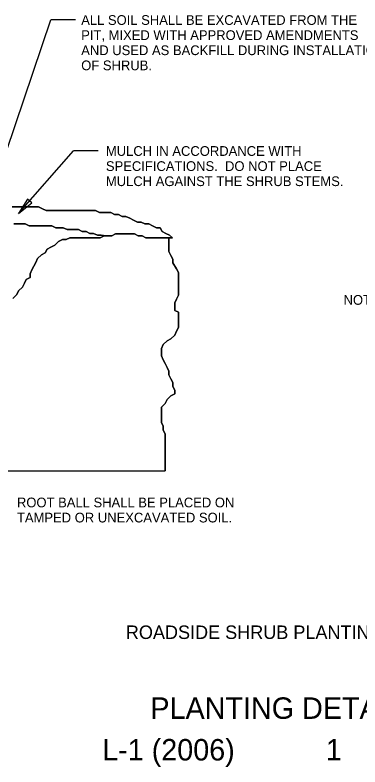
# Model space of a CAD drawing. Extents: x 1.3 to 16.7, y 0.2 to 9.1.
# Drawn here: x 6.9 to 10.09, y 0.55 to 7.52 of the extents above; entities that cross this region are included whole.
import ezdxf

# ---------------------------------------------------------------- set-up
doc = ezdxf.new("R2010")
doc.units = 0
for name, color, linetype in [('SD_P_Dimension Lines', 7, 'Continuous'), ('SD_P_Dimension Text', 7, 'Continuous'), ('SD_P_Frame', 7, 'Continuous'), ('SD_P_Hatching', 7, 'Continuous'), ('SD_P_Prop Object Lines', 7, 'Continuous'), ('SD_P_Shading', 7, 'Continuous'), ('SD_P_Subtitles', 7, 'Continuous')]:
    doc.layers.add(name, color=color, linetype=linetype)

msp = doc.modelspace()

# ---------------------------------------------------------------- linework, layer by layer
at = {"layer": 'SD_P_Dimension Lines'}
for p, q in [((6.4741, 5.2396), (7.2303, 7.4731)), ((7.459, 7.4731), (7.2303, 7.4731)), ((6.9314, 5.6793), (7.4414, 6.2596)), ((7.67, 6.2596), (7.4414, 6.2596)), ((7.0148, 5.814), (6.9314, 5.6793)), ((7.0542, 5.7793), (7.0148, 5.814)), ((6.9314, 5.6793), (7.0542, 5.7793))]:
    msp.add_line(p, q, dxfattribs=at)
at = {"layer": 'SD_P_Hatching'}
for points in [[(6.8797, 4.893), (6.9149, 4.9282), (6.9325, 4.9634), (6.9676, 4.9985), (6.9852, 5.0337), (7.0028, 5.0689), (7.038, 5.0865), (7.038, 5.1216), (7.0556, 5.1568), (7.0732, 5.192), (7.0907, 5.2272), (7.1083, 5.2623), (7.1435, 5.2975), (7.1787, 5.3151), (7.1963, 5.3503), (7.2314, 5.3679), (7.2666, 5.3854), (7.3018, 5.4206), (7.337, 5.4382), (7.3721, 5.4382), (7.4073, 5.4558), (7.4425, 5.4558), (7.4776, 5.4558), (7.5128, 5.4558), (7.548, 5.4558), (7.5832, 5.4558), (7.6183, 5.4558), (7.6535, 5.4558), (7.6887, 5.4558), (7.7239, 5.4734), (7.7414, 5.4734), (7.6975, 5.4778), (7.6623, 5.4778), (7.6271, 5.4954), (7.592, 5.4954), (7.5568, 5.5129), (7.5216, 5.5129), (7.4864, 5.5305), (7.4513, 5.5305), (7.4161, 5.5305), (7.3809, 5.5305), (7.3457, 5.5481), (7.3106, 5.5481), (7.2754, 5.5481), (7.2402, 5.5657), (7.2051, 5.5657), (7.1699, 5.5657), (7.1347, 5.5657), (7.0995, 5.5657), (7.0644, 5.5657), (7.0292, 5.5657), (6.994, 5.5833), (6.9588, 5.5833), (6.9237, 5.5833), (6.8885, 5.5833)], [(1.9671, 3.2959), (8.2895, 3.2959), (8.2895, 3.5333), (8.2895, 3.5685), (8.2895, 3.6036), (8.2895, 3.6388), (8.2719, 3.674), (8.2719, 3.7092), (8.2543, 3.7443), (8.2543, 3.7795), (8.2543, 3.8147), (8.2543, 3.8499), (8.2543, 3.885), (8.2895, 3.9202), (8.3071, 3.9554), (8.3423, 3.9905), (8.3774, 4.0081), (8.3774, 4.0433), (8.3599, 4.0785), (8.3599, 4.1136), (8.3423, 4.1488), (8.3247, 4.184), (8.3247, 4.2192), (8.3071, 4.2543), (8.2895, 4.2895), (8.2719, 4.3247), (8.2543, 4.3599), (8.2543, 4.395), (8.2543, 4.4302), (8.2719, 4.4654), (8.3071, 4.5006), (8.3423, 4.5181), (8.3774, 4.5533), (8.395, 4.5885), (8.4126, 4.6237), (8.4126, 4.6588), (8.4126, 4.694), (8.4126, 4.7292), (8.4126, 4.7644), (8.3774, 4.7819), (8.3774, 4.8171), (8.3774, 4.8523), (8.395, 4.8875), (8.4126, 4.9226), (8.4126, 4.9578), (8.4126, 4.993), (8.4126, 5.0282), (8.4126, 5.0633), (8.4126, 5.0985), (8.4126, 5.1337), (8.395, 5.1688), (8.3599, 5.2216), (8.3599, 5.2568), (8.3423, 5.2919), (8.3247, 5.3271), (8.3247, 5.3623), (8.3247, 5.4151), (8.3218, 5.4558), (8.2866, 5.4558), (8.2515, 5.4558), (8.2163, 5.4558), (8.1811, 5.4558), (8.1459, 5.4558), (8.1108, 5.4558), (8.0756, 5.4734), (8.0404, 5.4734), (8.0052, 5.491), (7.9701, 5.491), (7.9349, 5.491), (7.8997, 5.491), (7.8645, 5.491), (7.8294, 5.491), (7.7942, 5.4734), (7.759, 5.4734), (7.7414, 5.4734), (7.7239, 5.4734), (7.6887, 5.4558), (7.6535, 5.4558), (7.6183, 5.4558), (7.5832, 5.4558), (7.548, 5.4558), (7.5128, 5.4558), (7.4776, 5.4558), (7.4425, 5.4558), (7.4073, 5.4558), (7.3721, 5.4382), (7.337, 5.4382), (7.3018, 5.4206), (7.2666, 5.3854), (7.2314, 5.3679), (7.1963, 5.3503), (7.1787, 5.3151), (7.1435, 5.2975), (7.1083, 5.2623), (7.0907, 5.2272), (7.0732, 5.192), (7.0556, 5.1568), (7.038, 5.1216), (7.038, 5.0865), (7.0028, 5.0689), (6.9852, 5.0337), (6.9676, 4.9985), (6.9325, 4.9634), (6.9149, 4.9282), (6.8797, 4.893)]]:
    msp.add_lwpolyline(points, dxfattribs=at)
at = {"layer": 'SD_P_Prop Object Lines'}
msp.add_line((1.9671, 3.2959), (8.2895, 3.2959), dxfattribs=at)
for points in [[(8.357, 5.4558), (8.3306, 5.4778), (8.2954, 5.4954), (8.2602, 5.5129), (8.2427, 5.5481), (8.2075, 5.5481), (8.1723, 5.5657), (8.1371, 5.5833), (8.102, 5.5833), (8.0668, 5.6009), (8.0316, 5.6009), (7.9964, 5.6185), (7.9613, 5.6361), (7.9261, 5.6536), (7.8909, 5.6536), (7.8558, 5.6712), (7.8206, 5.6712), (7.7854, 5.6888), (7.7502, 5.6888), (7.7151, 5.6888), (7.6799, 5.6888), (7.6447, 5.7064), (7.6095, 5.7064), (7.5744, 5.7064), (7.5392, 5.7064), (7.504, 5.7064), (7.4689, 5.7064), (7.4337, 5.7064), (7.3985, 5.7064), (7.3633, 5.7064), (7.3282, 5.7064), (7.293, 5.7064), (7.2578, 5.7064), (7.2226, 5.7064), (7.1875, 5.7064), (7.1523, 5.724), (7.1171, 5.7416), (7.0819, 5.7416), (7.0468, 5.7416), (7.0116, 5.7416), (6.9764, 5.7416), (6.9413, 5.7416), (6.9061, 5.7416), (6.8709, 5.7416)], [(7.7414, 5.4734), (7.6975, 5.4778), (7.6623, 5.4778), (7.6271, 5.4954), (7.592, 5.4954), (7.5568, 5.5129), (7.5216, 5.5129), (7.4864, 5.5305), (7.4513, 5.5305), (7.4161, 5.5305), (7.3809, 5.5305), (7.3457, 5.5481), (7.3106, 5.5481), (7.2754, 5.5481), (7.2402, 5.5657), (7.2051, 5.5657), (7.1699, 5.5657), (7.1347, 5.5657), (7.0995, 5.5657), (7.0644, 5.5657), (7.0292, 5.5657), (6.994, 5.5833), (6.9588, 5.5833), (6.9237, 5.5833), (6.8885, 5.5833)], [(6.8797, 4.893), (6.9149, 4.9282), (6.9325, 4.9634), (6.9676, 4.9985), (6.9852, 5.0337), (7.0028, 5.0689), (7.038, 5.0865), (7.038, 5.1216), (7.0556, 5.1568), (7.0732, 5.192), (7.0907, 5.2272), (7.1083, 5.2623), (7.1435, 5.2975), (7.1787, 5.3151), (7.1963, 5.3503), (7.2314, 5.3679), (7.2666, 5.3854), (7.3018, 5.4206), (7.337, 5.4382), (7.3721, 5.4382), (7.4073, 5.4558), (7.4425, 5.4558), (7.4776, 5.4558), (7.5128, 5.4558), (7.548, 5.4558), (7.5832, 5.4558), (7.6183, 5.4558), (7.6535, 5.4558), (7.6887, 5.4558), (7.7239, 5.4734), (7.759, 5.4734), (7.7942, 5.4734), (7.8294, 5.491), (7.8645, 5.491), (7.8997, 5.491), (7.9349, 5.491), (7.9701, 5.491), (8.0052, 5.491), (8.0404, 5.4734), (8.0756, 5.4734), (8.1108, 5.4558), (8.1459, 5.4558), (8.1811, 5.4558), (8.2163, 5.4558), (8.2515, 5.4558), (8.2866, 5.4558), (8.3218, 5.4558), (8.357, 5.4558), (8.357, 5.4558)], [(8.3218, 5.4558), (8.3247, 5.4151), (8.3247, 5.3623), (8.3247, 5.3271), (8.3423, 5.2919), (8.3599, 5.2568), (8.3599, 5.2216), (8.395, 5.1688), (8.4126, 5.1337), (8.4126, 5.0985), (8.4126, 5.0633), (8.4126, 5.0282), (8.4126, 4.993), (8.4126, 4.9578), (8.4126, 4.9226), (8.395, 4.8875), (8.3774, 4.8523), (8.3774, 4.8171), (8.3774, 4.7819), (8.4126, 4.7644), (8.4126, 4.7292), (8.4126, 4.694), (8.4126, 4.6588), (8.4126, 4.6237), (8.395, 4.5885), (8.3774, 4.5533), (8.3423, 4.5181), (8.3071, 4.5006), (8.2719, 4.4654), (8.2543, 4.4302), (8.2543, 4.395), (8.2543, 4.3599), (8.2719, 4.3247), (8.2895, 4.2895), (8.3071, 4.2543), (8.3247, 4.2192), (8.3247, 4.184), (8.3423, 4.1488), (8.3599, 4.1136), (8.3599, 4.0785), (8.3774, 4.0433), (8.3774, 4.0081), (8.3423, 3.9905), (8.3071, 3.9554), (8.2895, 3.9202), (8.2543, 3.885), (8.2543, 3.8499), (8.2543, 3.8147), (8.2543, 3.7795), (8.2543, 3.7443), (8.2719, 3.7092), (8.2719, 3.674), (8.2895, 3.6388), (8.2895, 3.6036), (8.2895, 3.5685), (8.2895, 3.2959), (8.2895, 3.5333)]]:
    msp.add_lwpolyline(points, dxfattribs=at)
at = {"layer": 'SD_P_Shading'}
for points in [[(6.8709, 5.7416), (6.9061, 5.7416), (6.9413, 5.7416), (6.9764, 5.7416), (7.0116, 5.7416), (7.0468, 5.7416), (7.0819, 5.7416), (7.1171, 5.7416), (7.1523, 5.724), (7.1875, 5.7064), (7.2226, 5.7064), (7.2578, 5.7064), (7.293, 5.7064), (7.3282, 5.7064), (7.3633, 5.7064), (7.3985, 5.7064), (7.4337, 5.7064), (7.4689, 5.7064), (7.504, 5.7064), (7.5392, 5.7064), (7.5744, 5.7064), (7.6095, 5.7064), (7.6447, 5.7064), (7.6799, 5.6888), (7.7151, 5.6888), (7.7502, 5.6888), (7.7854, 5.6888), (7.8206, 5.6712), (7.8558, 5.6712), (7.8909, 5.6536), (7.9261, 5.6536), (7.9613, 5.6361), (7.9964, 5.6185), (8.0316, 5.6009), (8.0668, 5.6009), (8.102, 5.5833), (8.1371, 5.5833), (8.1723, 5.5657), (8.2075, 5.5481), (8.2427, 5.5481), (8.2602, 5.5129), (8.2954, 5.4954), (8.3306, 5.4778), (8.357, 5.4558)], [(7.7414, 5.4734), (7.6975, 5.4778), (7.6623, 5.4778), (7.6271, 5.4954), (7.592, 5.4954), (7.5568, 5.5129), (7.5216, 5.5129), (7.4864, 5.5305), (7.4513, 5.5305), (7.4161, 5.5305), (7.3809, 5.5305), (7.3457, 5.5481), (7.3106, 5.5481), (7.2754, 5.5481), (7.2402, 5.5657), (7.2051, 5.5657), (7.1699, 5.5657), (7.1347, 5.5657), (7.0995, 5.5657), (7.0644, 5.5657), (7.0292, 5.5657), (6.994, 5.5833), (6.9588, 5.5833), (6.9237, 5.5833), (6.8885, 5.5833)], [(6.8885, 5.5833), (6.9237, 5.5833), (6.9588, 5.5833), (6.994, 5.5833), (7.0292, 5.5657), (7.0644, 5.5657), (7.0995, 5.5657), (7.1347, 5.5657), (7.1699, 5.5657), (7.2051, 5.5657), (7.2402, 5.5657), (7.2754, 5.5481), (7.3106, 5.5481), (7.3457, 5.5481), (7.3809, 5.5305), (7.4161, 5.5305), (7.4513, 5.5305), (7.4864, 5.5305), (7.5216, 5.5129), (7.5568, 5.5129), (7.592, 5.4954), (7.6271, 5.4954), (7.6623, 5.4778), (7.6975, 5.4778), (7.7414, 5.4734)], [(7.7414, 5.4734), (7.7239, 5.4734), (7.6887, 5.4558), (7.6535, 5.4558), (7.6183, 5.4558), (7.5832, 5.4558), (7.548, 5.4558), (7.5128, 5.4558), (7.4776, 5.4558), (7.4425, 5.4558), (7.4073, 5.4558), (7.3721, 5.4382), (7.337, 5.4382), (7.3018, 5.4206), (7.2666, 5.3854), (7.2314, 5.3679), (7.1963, 5.3503), (7.1787, 5.3151), (7.1435, 5.2975), (7.1083, 5.2623), (7.0907, 5.2272), (7.0732, 5.192), (7.0556, 5.1568), (7.038, 5.1216), (7.038, 5.0865), (7.0028, 5.0689), (6.9852, 5.0337), (6.9676, 4.9985), (6.9325, 4.9634), (6.9149, 4.9282), (6.8797, 4.893)], [(8.357, 5.4558), (8.3218, 5.4558), (8.2866, 5.4558), (8.2515, 5.4558), (8.2163, 5.4558), (8.1811, 5.4558), (8.1459, 5.4558), (8.1108, 5.4558), (8.0756, 5.4734), (8.0404, 5.4734), (8.0052, 5.491), (7.9701, 5.491), (7.9349, 5.491), (7.8997, 5.491), (7.8645, 5.491), (7.8294, 5.491), (7.7942, 5.4734), (7.7414, 5.4734)]]:
    msp.add_lwpolyline(points, dxfattribs=at)

# ---------------------------------------------------------------- texts
at = {"layer": 'SD_P_Dimension Text'}
for s, p in [('ALL SOIL SHALL BE EXCAVATED FROM THE', (7.5117, 7.4271)), ('PIT, MIXED WITH APPROVED AMENDMENTS', (7.5117, 7.2871)), ('AND USED AS BACKFILL DURING INSTALLATION', (7.5117, 7.1471)), ('OF SHRUB.', (7.5117, 7.0071)), ('MULCH IN ACCORDANCE WITH', (7.7403, 6.2139)), ('SPECIFICATIONS.  DO NOT PLACE', (7.7403, 6.0739)), ('MULCH AGAINST THE SHRUB STEMS.', (7.7403, 5.9339)), ('NOTES:', (9.9415, 4.8344)), ('ROOT BALL SHALL BE PLACED ON', (6.9167, 2.9579)), ('TAMPED OR UNEXCAVATED SOIL.', (6.9167, 2.8179))]:
    msp.add_text(s, height=0.09, dxfattribs=at).set_placement(p)
at = {"layer": 'SD_P_Frame'}
for s, height, p in [('PLANTING DETAILS', 0.198996, (8.1523, 0.9984)), ('L-1 (2006)', 0.199, (7.706, 0.6127)), ('1', 0.199, (9.777, 0.6127))]:
    msp.add_text(s, height=height, dxfattribs=at).set_placement(p)
at = {"layer": 'SD_P_Subtitles'}
msp.add_text('ROADSIDE SHRUB PLANTING DETAIL', height=0.124998, dxfattribs=at).set_placement((7.9252, 1.7384))

doc.saveas('drawing.dxf')
